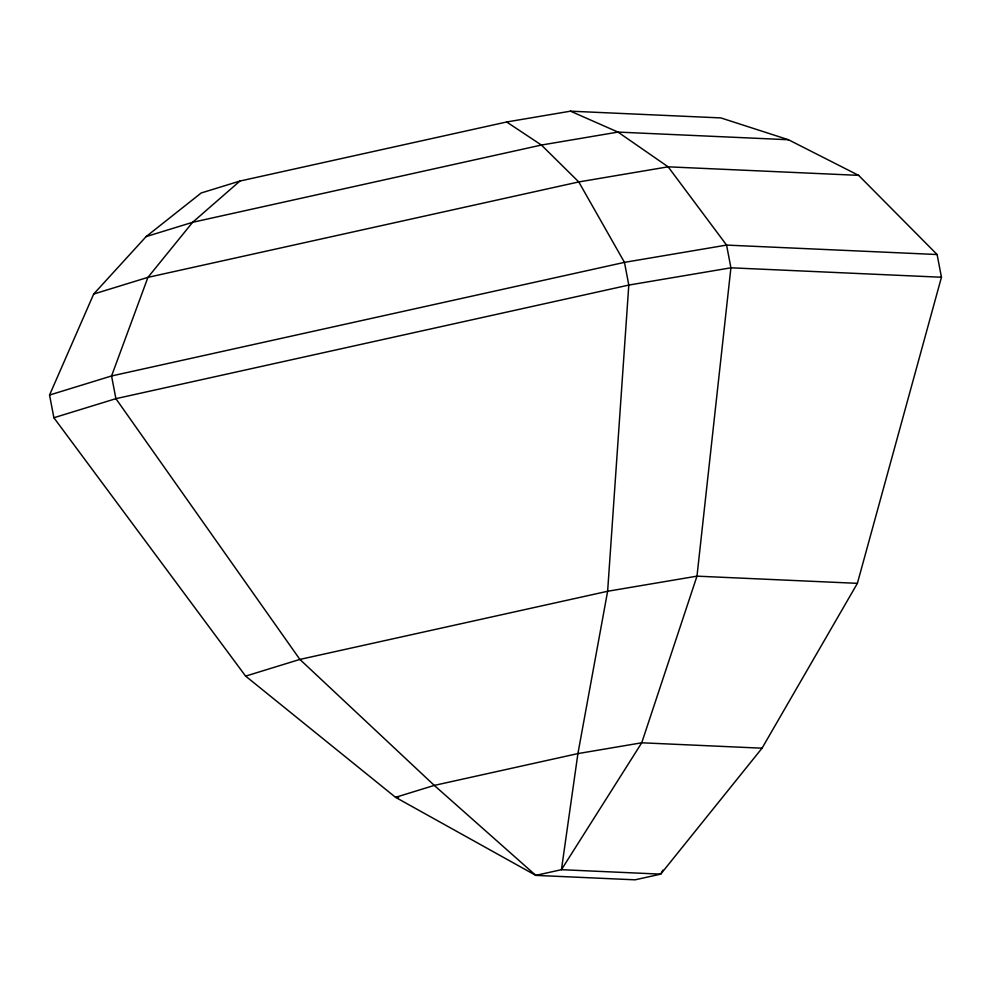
<?xml version="1.0" encoding="UTF-8"?>
<svg xmlns="http://www.w3.org/2000/svg" width="991" height="991" viewBox="0 0 991 991"><rect width="100%" height="100%" fill="white"/><g stroke="black" fill="none" stroke-linecap="round" stroke-linejoin="round"><path stroke-width="1.49" d="M857.388 583.34L941.45 277.245L937.114 254.526L858.615 175.357L788.427 139.731L720.866 117.917L570.482 111.178L506.661 121.98L239.958 181.043L201.198 192.972L146.123 236.601L93.687 294.042L49.55 395.037L53.886 417.744L245.619 676.11L395.545 797.321L535.797 875.375L635.058 879.822L660.7 874.136L762.042 748.193L857.388 583.34L696.983 576.155L607.632 591.268L299.889 659.424L245.619 676.11M662.905 870.11L660.7 874.136L561.439 869.689L535.797 875.375L434.293 785.405L299.889 659.424L115.897 398.667L111.562 375.961L147.944 277.356L192.626 222.294L239.958 181.043M146.123 236.601L192.626 222.294L541.408 145.045L617.988 132.088L788.427 139.731M93.687 294.042L147.944 277.356L578.781 181.935L668.132 166.822L858.615 175.357M49.55 395.037L111.562 375.961L624.466 262.367L726.576 245.087L937.114 254.526M53.886 417.744L115.897 398.667L628.802 285.074L730.912 267.805L941.45 277.245M762.042 748.193L641.734 742.792L577.914 753.594L434.293 785.405L395.545 797.321L398.63 797.458M570.482 111.178L617.988 132.088L668.132 166.822L726.576 245.087L730.912 267.805L696.983 576.155L641.734 742.792L561.439 869.689L577.914 753.594L607.632 591.268L628.802 285.074L624.466 262.367L578.781 181.935L541.408 145.045L506.661 121.98"/></g></svg>
